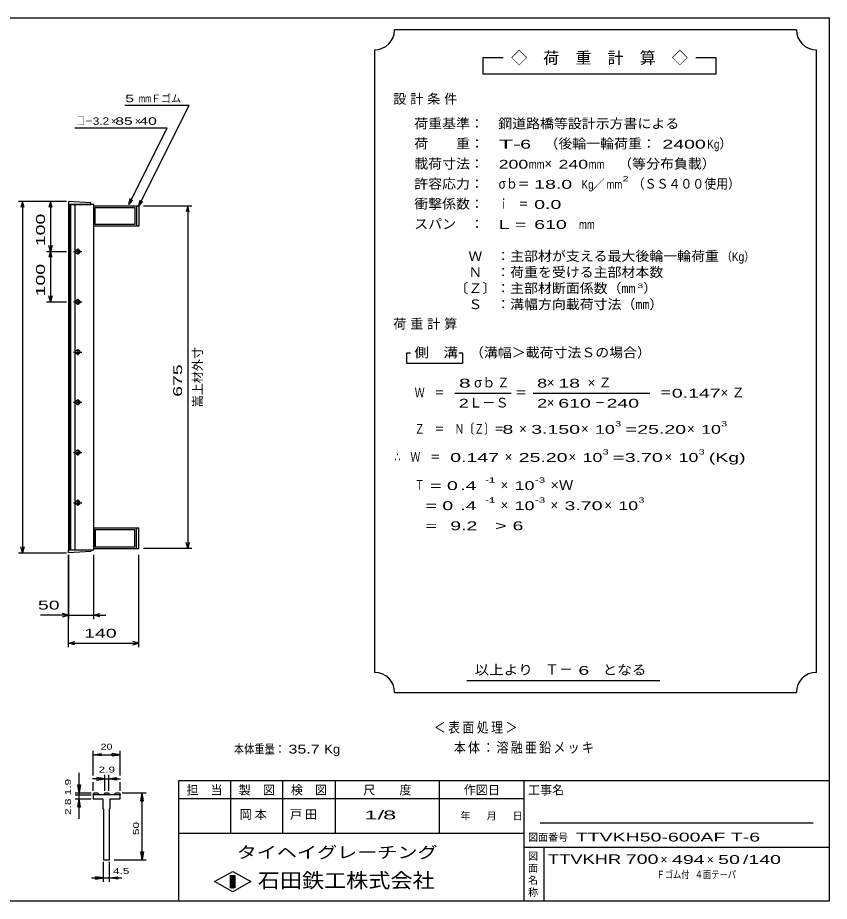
# Model space of a CAD drawing. Units: millimetres, scale not verified. Extents: x -1456 to 1385, y -1026 to 843.
# Drawn here: x -231 to 1385, y -917 to 843 of the extents above; entities that cross this region are included whole.
import ezdxf
from ezdxf.enums import TextEntityAlignment as Align

# ---------------------------------------------------------------- set-up
doc = ezdxf.new("R2010")
doc.units = ezdxf.units.MM
doc.header["$LTSCALE"] = 8
for name, color, linetype, lineweight in [('0_2', 150, 'Continuous', 25), ('16', 3, 'Continuous', 25), ('22', 2, 'Continuous', 25), ('32', 4, 'Continuous', 25)]:
    doc.layers.add(name, color=color, linetype=linetype, lineweight=lineweight)
doc.styles.add('ベクトル', font='')
doc.styles.get('ベクトル').set_extended_font_data('ベクトル')

msp = doc.modelspace()

# ---------------------------------------------------------------- linework, layer by layer
at = {"layer": '0_2'}
for p, q in [((-1383.2, 842.8), (1384.8, 842.8)), ((1384.8, 842.8), (1384.8, -917.2)), ((1384.8, -677.2), (88.8, -677.2)), ((88.8, -677.2), (88.8, -917.2)), ((192.8, -677.2), (192.8, -781.2)), ((296.8, -781.2), (296.8, -677.2)), ((400.8, -677.2), (400.8, -781.2)), ((608.8, -781.2), (608.8, -677.2)), ((776.8, -677.2), (776.8, -917.2)), ((776.8, -713.2), (88.8, -713.2)), ((1352.8, -761.2), (808.8, -761.2)), ((88.8, -781.2), (776.8, -781.2)), ((776.8, -809.2), (1384.8, -809.2)), ((816.8, -917.2), (816.8, -809.2)), ((160.8, -878), (196.8, -858)), ((196.8, -858), (232.8, -878)), ((196.8, -898), (160.8, -878)), ((192.8, -866), (200.8, -866)), ((192.8, -890), (192.8, -866)), ((192.8, -866), (194.4, -866)), ((194.4, -866), (194.4, -890)), ((196, -890), (196, -866)), ((196, -866), (197.6, -866)), ((232.8, -878), (196.8, -898)), ((197.6, -866), (197.6, -890)), ((199.2, -890), (199.2, -866)), ((199.2, -866), (200.8, -866)), ((200.8, -866), (200.8, -890)), ((200.8, -866), (200.8, -890)), ((200.8, -890), (192.8, -890)), ((194.4, -890), (196, -890)), ((197.6, -890), (199.2, -890)), ((1384.8, -917.2), (-1383.2, -917.2))]:
    msp.add_line(p, q, dxfattribs=at)
at = {"layer": '16'}
for p, q in [((-85.8, 473.8), (-129.8, 476.8)), ((-129.8, 476.8), (-129.8, 470.8)), ((-129.8, 470.8), (-85.8, 470.8)), ((-129.8, 470.8), (-129.8, -217.2)), ((-79.8, 470.8), (-129.8, 470.8)), ((-128.3, 470.8), (-128.3, -217.2)), ((-125.3, -217.2), (-125.3, 470.8)), ((-117.8, 470.8), (-117.8, -217.2)), ((-85.8, 470.8), (-85.8, 473.8)), ((-79.8, -217.2), (-79.8, 470.8)), ((-79.8, 467.8), (5.2, 467.8)), ((-79.8, 427.8), (-79.8, 467.8)), ((-76.8, 464.8), (2.2, 464.8)), ((-76.8, 430.8), (-76.8, 464.8)), ((2.2, 464.8), (2.2, 430.8)), ((5.2, 467.8), (5.2, 427.8)), ((5.2, 467.8), (10.2, 467.8)), ((10.2, 467.8), (10.2, 427.8)), ((5.2, 427.8), (-79.8, 427.8)), ((2.2, 430.8), (-76.8, 430.8)), ((10.2, 427.8), (5.2, 427.8)), ((-119.8, 376.8), (-103.8, 376.8)), ((-109.8, 379.8), (-113.8, 379.8)), ((-113.8, 373.8), (-109.8, 373.8)), ((-111.8, 382.8), (-111.8, 370.8)), ((-111.8, 282.8), (-111.8, 270.8)), ((-119.8, 276.8), (-103.8, 276.8)), ((-109.8, 279.8), (-113.8, 279.8)), ((-113.8, 273.8), (-109.8, 273.8)), ((-119.8, 176.8), (-103.8, 176.8)), ((-109.8, 179.8), (-113.8, 179.8)), ((-111.8, 182.8), (-111.8, 170.8)), ((-113.8, 173.8), (-109.8, 173.8)), ((-119.8, 76.8), (-103.8, 76.8)), ((-109.8, 79.8), (-113.8, 79.8)), ((-113.8, 73.8), (-109.8, 73.8)), ((-111.8, 82.8), (-111.8, 70.8)), ((-111.8, -17.2), (-111.8, -29.2)), ((-119.8, -23.2), (-103.8, -23.2)), ((-109.8, -20.2), (-113.8, -20.2)), ((-113.8, -26.2), (-109.8, -26.2)), ((-119.8, -123.2), (-103.8, -123.2)), ((-109.8, -120.2), (-113.8, -120.2)), ((-111.8, -117.2), (-111.8, -129.2)), ((-113.8, -126.2), (-109.8, -126.2)), ((5.2, -174.2), (-79.8, -174.2)), ((-79.8, -174.2), (-79.8, -214.2)), ((5.2, -214.2), (5.2, -174.2)), ((10.2, -174.2), (5.2, -174.2)), ((10.2, -214.2), (10.2, -174.2)), ((2.2, -177.2), (-76.8, -177.2)), ((-76.8, -177.2), (-76.8, -211.2)), ((2.2, -211.2), (2.2, -177.2)), ((-76.8, -211.2), (2.2, -211.2)), ((-129.8, -217.2), (-85.8, -217.2)), ((-129.8, -223.2), (-129.8, -217.2)), ((-129.8, -217.2), (-79.8, -217.2)), ((-85.8, -220.2), (-129.8, -223.2)), ((-85.8, -217.2), (-85.8, -220.2)), ((-79.8, -214.2), (5.2, -214.2)), ((5.2, -214.2), (10.2, -214.2))]:
    msp.add_line(p, q, dxfattribs=at)
for centre, radius, start, end in [((-113.8, 376.8), 3, 90, 270), ((-111.8, 376.8), 4, 46.6, 133.4), ((-111.8, 376.8), 4, 226.6, 313.4), ((-109.8, 376.8), 3, 270, 90), ((-113.8, 276.8), 3, 90, 270), ((-111.8, 276.8), 4, 46.6, 133.4), ((-111.8, 276.8), 4, 226.6, 313.4), ((-109.8, 276.8), 3, 270, 90), ((-113.8, 176.8), 3, 90, 270), ((-111.8, 176.8), 4, 46.6, 133.4), ((-109.8, 176.8), 3, 270, 90), ((-111.8, 176.8), 4, 226.6, 313.4), ((-113.8, 76.8), 3, 90, 270), ((-111.8, 76.8), 4, 46.6, 133.4), ((-111.8, 76.8), 4, 226.6, 313.4), ((-109.8, 76.8), 3, 270, 90), ((-113.8, -23.2), 3, 90, 270), ((-111.8, -23.2), 4, 46.6, 133.4), ((-111.8, -23.2), 4, 226.6, 313.4), ((-109.8, -23.2), 3, 270, 90), ((-113.8, -123.2), 3, 90, 270), ((-111.8, -123.2), 4, 46.6, 133.4), ((-109.8, -123.2), 3, 270, 90), ((-111.8, -123.2), 4, 226.6, 313.4)]:
    msp.add_arc(centre, radius, start, end, dxfattribs=at)
at = {"layer": '22', "color": 4}
for p, q in [((1319.2, 818.8), (519.2, 818.8)), ((479.2, 778.8), (479.2, -461.2)), ((1359.2, -461.2), (1359.2, 778.8)), ((735.2, 762.8), (695.2, 762.8)), ((695.2, 762.8), (695.2, 730.8)), ((1159.2, 762.8), (1119.2, 762.8)), ((1159.2, 730.8), (1159.2, 762.8)), ((695.2, 730.8), (1159.2, 730.8)), ((110.2, 667.8), (-17.8, 667.8)), ((10.2, 467.8), (110.2, 667.8)), ((66.2, 622.8), (-117.8, 622.8)), ((-9.8, 470.8), (66.2, 622.8)), ((-133.8, 476.8), (-229.8, 476.8)), ((-221.8, 476.8), (-225, 464.8)), ((-218.6, 464.8), (-221.8, 476.8)), ((-221.8, 476.8), (-221.8, -223.2)), ((-133.8, 476.8), (-173.8, 476.8)), ((-165.8, 476.8), (-169, 464.8)), ((-162.6, 464.8), (-165.8, 476.8)), ((-165.8, 476.8), (-165.8, 376.8)), ((-9.8, 470.8), (-7.4, 482.48)), ((-9.8, 470.8), (-1.8, 479.6)), ((10.2, 467.8), (12.6, 479.48)), ((10.2, 467.8), (18.2, 476.6)), ((19.2, 467.8), (115.2, 467.8)), ((107.2, 467.8), (104, 455.8)), ((110.4, 455.8), (107.2, 467.8)), ((107.2, 467.8), (107.2, -214.2)), ((-165.8, 376.8), (-169, 388.8)), ((-162.6, 388.8), (-165.8, 376.8)), ((-173.8, 376.8), (-133.8, 376.8)), ((-165.8, 376.8), (-169, 364.8)), ((-162.6, 364.8), (-165.8, 376.8)), ((-165.8, 376.8), (-165.8, 276.8)), ((-165.8, 276.8), (-169, 288.8)), ((-162.6, 288.8), (-165.8, 276.8)), ((-173.8, 276.8), (-133.8, 276.8)), ((551.2, 174.8), (543.2, 174.8)), ((543.2, 174.8), (543.2, 154.8)), ((655.2, 174.8), (647.2, 174.8)), ((655.2, 154.8), (655.2, 174.8)), ((543.2, 154.8), (655.2, 154.8)), ((639.2, 94.8), (751.2, 94.8)), ((795.2, 94.8), (1027.2, 94.8)), ((-221.8, -223.2), (-225, -211.2)), ((-218.6, -211.2), (-221.8, -223.2)), ((107.2, -214.2), (104, -202.2)), ((110.4, -202.2), (107.2, -214.2)), ((-229.8, -223.2), (-133.8, -223.2)), ((-129.8, -227.2), (-129.8, -355.2)), ((-129.8, -411.2), (-129.8, -227.2)), ((-79.8, -355.2), (-79.8, -227.2)), ((10.2, -411.2), (10.2, -227.2)), ((115.2, -214.2), (19.2, -214.2)), ((-129.8, -347.2), (-185.8, -347.2)), ((-129.8, -347.2), (-141.8, -344)), ((-141.8, -350.4), (-129.8, -347.2)), ((-129.8, -347.2), (-79.8, -347.2)), ((-79.8, -347.2), (-67.8, -344)), ((-67.8, -350.4), (-79.8, -347.2)), ((-79.8, -347.2), (-55.8, -347.2)), ((-129.8, -403.2), (-117.8, -400)), ((-117.8, -406.4), (-129.8, -403.2)), ((-129.8, -403.2), (10.2, -403.2)), ((10.2, -403.2), (-1.8, -400)), ((-1.8, -406.4), (10.2, -403.2)), ((663.2, -477.2), (1047.2, -477.2)), ((519.2, -501.2), (1319.2, -501.2))]:
    msp.add_line(p, q, dxfattribs=at)
for centre, start, end in [((479.2, 818.8), 270, 0), ((1359.2, 818.8), 180, 270), ((479.2, -501.2), 0, 90), ((1359.2, -501.2), 90, 180)]:
    msp.add_arc(centre, 40, start, end, dxfattribs=at)
at = {"layer": '32'}
for p, q in [((-80.8, -666.8), (-80.8, -617.2)), ((-80.8, -625.2), (-64.8, -622.8)), ((-64.8, -627.6), (-80.8, -625.2)), ((-80.8, -625.2), (-27.467, -625.2)), ((-64.8, -627.6), (-64.8, -622.8)), ((-27.467, -625.2), (-43.467, -622.8)), ((-43.467, -627.6), (-43.467, -622.8)), ((-43.467, -627.6), (-27.467, -625.2)), ((-27.467, -666.8), (-27.467, -617.2)), ((-108.8, -701.2), (-108.8, -661.2)), ((-58, -697.2), (-58, -665.2)), ((-50.267, -665.2), (-50.267, -697.2)), ((-108.8, -701.2), (-111.2, -685.2)), ((-111.2, -685.2), (-106.4, -685.2)), ((-106.4, -685.2), (-108.8, -701.2)), ((-58, -673.2), (-82, -673.2)), ((-80.8, -697.2), (-80.8, -679.6)), ((-58, -673.2), (-74, -670.8)), ((-74, -670.8), (-74, -675.6)), ((-74, -675.6), (-58, -673.2)), ((-58, -673.2), (-50.267, -673.2)), ((-50.267, -673.2), (-34.267, -670.8)), ((-34.267, -675.6), (-50.267, -673.2)), ((-50.267, -673.2), (-26.267, -673.2)), ((-34.267, -670.8), (-34.267, -675.6)), ((-27.467, -697.2), (-27.467, -679.6)), ((-116.8, -701.2), (-84.8, -701.2)), ((-108.8, -713.2), (-108.8, -701.2)), ((-80.8, -705.2), (-79.467, -701.2)), ((-79.467, -701.2), (-71.733, -701.2)), ((-71.733, -701.2), (-70.4, -705.2)), ((-59.333, -705.2), (-58, -701.2)), ((-58, -701.2), (-50.267, -701.2)), ((-50.267, -701.2), (-48.933, -705.2)), ((-37.867, -705.2), (-36.533, -701.2)), ((-36.533, -701.2), (-28.8, -701.2)), ((-28.8, -701.2), (-27.467, -705.2)), ((-23.467, -701.2), (24.533, -701.2)), ((14.133, -717.2), (16.533, -701.2)), ((18.933, -717.2), (16.533, -701.2)), ((16.533, -834.534), (16.533, -701.2)), ((-116.8, -705.2), (-84.8, -705.2)), ((-116.8, -713.2), (-84.8, -713.2)), ((-111.2, -729.2), (-108.8, -713.2)), ((-106.4, -729.2), (-108.8, -713.2)), ((-108.8, -753.2), (-108.8, -713.2)), ((-80.8, -705.2), (-80.8, -713.2)), ((-27.467, -705.2), (-80.8, -705.2)), ((-80.8, -713.2), (-61.467, -713.2)), ((-61.467, -713.2), (-61.467, -731.867)), ((-46.8, -731.867), (-46.8, -713.2)), ((-46.8, -713.2), (-27.467, -713.2)), ((-27.467, -713.2), (-27.467, -705.2)), ((14.133, -717.2), (18.933, -717.2)), ((-111.2, -729.2), (-106.4, -729.2)), ((-61.467, -731.867), (-60.133, -733.2)), ((-60.133, -733.2), (-60.133, -834.533)), ((-48.133, -733.2), (-46.8, -731.867)), ((-48.133, -834.533), (-48.133, -733.2)), ((16.533, -834.534), (14.133, -818.534)), ((14.133, -818.534), (18.933, -818.534)), ((18.933, -818.534), (16.533, -834.534)), ((-60.133, -834.533), (-48.133, -834.533)), ((-60.133, -878.534), (-60.133, -838.534)), ((-48.133, -878.534), (-48.133, -838.534)), ((-39.467, -834.534), (24.533, -834.534)), ((-84.133, -870.534), (-60.133, -870.534)), ((-60.133, -870.534), (-76.133, -868.134)), ((-76.133, -872.934), (-76.133, -868.134)), ((-76.133, -872.934), (-60.133, -870.534)), ((-60.133, -870.534), (-48.133, -870.534)), ((-48.133, -870.534), (-32.133, -868.134)), ((-32.133, -872.934), (-48.133, -870.534)), ((-48.133, -870.534), (-24.133, -870.534)), ((-32.133, -872.934), (-32.133, -868.134))]:
    msp.add_line(p, q, dxfattribs=at)
msp.add_circle((-108.8, -705.2), 0.8, dxfattribs=at)

# ---------------------------------------------------------------- texts
at = {"layer": '0_2', "style": 'ベクトル'}
for s, height, p in [('担\u3000当', 17.6, (104.8, -695.6)), ('製\u3000図', 17.6, (208.8, -695.6)), ('検\u3000図', 17.6, (312.8, -695.6)), ('尺\u3000\u3000度', 17.6, (456.8, -695.6)), ('作図日', 17.6, (656.8, -695.6)), ('工事名', 17.6, (784.8, -695.6)), ('年', 14.66, (650.4, -747.2)), ('月', 14.66, (702.4, -747.2)), ('日', 14.66, (754.4, -747.2)), ('図面番号', 14.66, (784.8, -789.6)), ('図', 14.66, (784.8, -827.2)), ('面', 14.66, (784.8, -851.2)), ('名', 14.66, (784.8, -875.2)), ('称', 14.66, (784.8, -899.2))]:
    msp.add_text(s, height=height, dxfattribs=at).set_placement(p, align=Align.MIDDLE_LEFT)
at = {"layer": '0_2', "color": 222, "style": 'ベクトル'}
for s, height, width, p in [('タイヘイグレーチング', 23.46, 1.25, (204.8, -819.6)), ('石田鉄工株式会社', 29.33, 1.1, (246.8, -875.6))]:
    msp.add_text(s, height=height, dxfattribs=dict(at, width=width)).set_placement(p, align=Align.MIDDLE_LEFT)
at = {"layer": '22', "style": 'ベクトル'}
for s, height, p in [('◇\u3000荷\u3000重\u3000計\u3000算\u3000◇', 23.46, (751.2, 762.8)), ('Ｆゴム', 14.66, (34.2, 681.8)), ('×', 14.66, (-45.8, 636.8)), ('×', 14.66, (2.2, 636.8)), ('）', 19.35, (1165.6, 592)), ('×', 19.35, (817.6, 552)), ('／', 17.6, (913.2, 510.8)), ('）', 19.35, (1014.4, 304)), ('σｂ', 19.35, (677.6, 116)), ('×', 19.35, (822.4, 116)), ('Ｌ－Ｓ', 19.35, (667.2, 76)), ('×', 19.35, (822.4, 76)), ('×', 19.35, (767.2, 24)), ('×', 19.35, (890.4, 24)), ('×', 19.35, (1101.6, 24)), ('×', 19.35, (738.4, -32)), ('×', 19.35, (865.6, -32)), ('×', 19.35, (1056.8, -32)), ('×', 19.35, (730.4, -88)), ('×', 19.35, (730.4, -128)), ('×', 19.35, (829.6, -128)), ('×', 19.35, (936.8, -128)), ('Ｔ－', 20.53, (818.4, -455.2)), ('×', 17.6, (1048.8, -834)), ('×', 17.6, (1140.8, -834))]:
    msp.add_text(s, height=height, dxfattribs=at).set_placement(p, align=Align.MIDDLE_LEFT)
for s, height, width, p in [(' 5 ', 14.66, 1.6, (-25.8, 681.8)), ('mm', 14.66, 0.75, (10.2, 681.8)), ('□－', 14.66, 0.8, (-113.8, 636.8)), ('3.2', 14.66, 1.2, (-81.8, 636.8)), (' 85 ', 14.66, 1.6, (-45.8, 636.8)), (' 40 ', 14.66, 1.6, (2.2, 636.8)), ('荷重基準：\u3000', 19.35, 1.05, (558.4, 632)), ('鋼道路橋等設計示方書による', 19.35, 1.05, (725.6, 632)), ('荷\u3000\u3000重：\u3000', 19.35, 1.05, (558.4, 592)), ('T-', 17.6, 2, (726.4, 590.8)), (' 6 ', 17.6, 1.65, (758.4, 590.8)), ('（後輪一輪荷重：', 19.35, 1.05, (817.6, 592)), (' 2400', 17.6, 1.65, (1041.6, 590.8)), ('Kg', 17.6, 0.85, (1141.6, 590.8)), ('載荷寸法：\u3000', 19.35, 1.05, (558.4, 552)), ('\u3000（等分布負載）', 19.35, 1.05, (936.8, 552)), ('200', 17.6, 1.5, (726.4, 550.8)), ('mm', 17.6, 0.8, (786.4, 550.8)), ('240', 17.6, 1.5, (845.6, 550.8)), ('mm', 17.6, 0.8, (905.6, 550.8)), ('許容応力：\u3000', 19.35, 1.05, (558.4, 512)), ('σｂ＝', 19.35, 0.9, (726.4, 512)), (' 18.0', 17.6, 1.65, (786.4, 510.8)), ('Kg', 17.6, 0.85, (891.2, 510.8)), ('mm', 17.6, 0.8, (941.2, 510.8)), ('2', 10.56, 1.5, (973.2, 522)), ('（ＳＳ４００使用）', 19.35, 0.9, (993.2, 512)), ('衝撃係数：\u3000', 19.35, 1.05, (558.4, 472)), ('ｉ\u3000＝', 19.35, 0.75, (726.4, 472)), (' 0.0', 17.6, 1.65, (786.4, 470.8)), ('スパン\u3000：\u3000', 19.35, 1.05, (558.4, 432)), ('L =', 17.6, 1.65, (726.4, 430.8)), (' 610 ', 17.6, 1.65, (786.4, 430.8)), ('mm', 17.6, 0.8, (886.4, 430.8)), ('\u3000Ｗ\u3000：主部材が支える最大後輪一輪荷重', 19.35, 1.05, (638.4, 368)), ('（Kg）', 17.6, 0.85, (1170.4, 366.8)), ('\u3000Ｎ\u3000：荷重を受ける主部材本数', 19.35, 1.05, (638.4, 336)), ('〔Ｚ〕：主部材断面係数（㎜', 19.35, 1.05, (638.4, 304)), ('3', 8.798, 1.8, (1002.4, 308.8)), ('\u3000Ｓ\u3000：溝幅方向載荷寸法（㎜）', 19.35, 1.05, (638.4, 272)), ('側\u3000溝', 19.35, 1.1, (558.4, 176)), ('\u3000（溝幅＞載荷寸法Ｓの場合）', 19.35, 1.05, (641.6, 176)), ('8', 17.6, 1.8, (647.2, 114.8)), ('Ｚ', 19.35, 0.9, (724, 116)), ('8', 17.6, 1.5, (803.2, 114.8)), (' 18 ', 17.6, 1.65, (834.4, 114.8)), ('Ｗ\u3000＝', 19.35, 0.75, (559.2, 96)), ('＝', 19.35, 0.9, (759.2, 96)), ('＝', 19.35, 0.9, (1047.2, 96)), ('0.147', 17.6, 1.65, (1071.2, 94.8)), ('2', 17.6, 1.5, (647.2, 74.8)), ('2', 17.6, 1.5, (803.2, 74.8)), (' 610 ', 17.6, 1.65, (834.4, 74.8)), ('－', 19.35, 0.75, (918.4, 76)), (' 240 ', 17.6, 1.65, (930.4, 74.8)), ('Ｚ\u3000＝\u3000Ｎ〔Ｚ〕＝', 19.35, 0.75, (559.2, 24)), ('3', 10.56, 1.5, (958.4, 34)), ('3', 10.56, 1.5, (1169.6, 34)), (' 8 ', 17.6, 1.65, (723.2, 22.8)), ('3.150', 17.6, 1.65, (791.2, 22.8)), ('10', 17.6, 1.5, (918.4, 22.8)), ('=', 17.6, 1.7, (978.4, 22.8)), ('25.20', 17.6, 1.65, (1002.4, 22.8)), ('10', 17.6, 1.5, (1129.6, 22.8)), ('3', 10.56, 1.5, (933.6, -22)), ('3', 10.56, 1.5, (1124.8, -22)), ('∴\u3000Ｗ\u3000＝', 19.35, 0.75, (519.2, -32)), (' 0.147', 17.6, 1.65, (619.2, -33.2)), ('25.20', 17.6, 1.65, (766.4, -33.2)), ('10', 17.6, 1.5, (893.6, -33.2)), ('=', 17.6, 1.7, (953.6, -33.2)), ('3.70', 17.6, 1.65, (977.6, -33.2)), ('10', 17.6, 1.5, (1084.8, -33.2)), ('(Kg)', 17.6, 1.65, (1144.8, -33.2)), ('Ｔ', 19.35, 0.75, (559.2, -88)), (' = 0', 17.6, 1.65, (579.2, -89.2)), (' .4 ', 17.6, 1.65, (639.2, -89.2)), ('-1', 10.56, 1.65, (699.2, -78)), ('10', 17.6, 1.5, (758.4, -89.2)), ('-3', 10.56, 1.65, (798.4, -78)), ('×Ｗ', 19.35, 1.1, (829.6, -88)), ('  = 0', 17.6, 1.65, (559.2, -129.2)), (' .4 ', 17.6, 1.65, (639.2, -129.2)), ('-1', 10.56, 1.65, (699.2, -118)), ('10', 17.6, 1.5, (758.4, -129.2)), ('-3', 10.56, 1.65, (798.4, -118)), ('3.70', 17.6, 1.65, (857.6, -129.2)), ('10', 17.6, 1.5, (964.8, -129.2)), ('3', 10.56, 1.5, (1004.8, -118)), ('  =', 17.6, 1.65, (559.2, -169.2)), (' 9.2', 17.6, 1.65, (619.2, -169.2)), ('>', 17.6, 1.7, (719.2, -169.2)), (' 6 ', 17.6, 1.65, (743.2, -169.2)), (' 50 ', 17.6, 1.65, (-201.8, -327.2)), (' 140 ', 17.6, 1.65, (-109.8, -383.2)), ('以上より\u3000', 19.35, 1.1, (678.4, -456)), (' 6 ', 17.6, 1.65, (874.4, -457.2)), ('となる', 19.35, 1.1, (933.6, -456)), ('本体重量：', 17.6, 0.85, (199.2, -614)), (' 35.7', 17.6, 1.35, (299.2, -614)), ('Kg', 17.6, 1.1, (379.2, -614)), ('1/', 17.6, 2, (459.2, -745.2)), (' 8 ', 17.6, 2, (483.2, -745.2)), ('TTVKH50-600AF T-6                       ', 17.6, 1.65, (880, -789.2)), ('TTVKHR', 18.77, 1.45, (824.8, -833.2)), (' 700 ', 18.77, 1.55, (968.8, -833.2)), (' 494 ', 17.6, 1.65, (1060.8, -834)), (' 50 ', 17.6, 1.65, (1152.8, -834)), ('/', 17.6, 1.65, (1212.8, -834)), (' 140 ', 17.6, 1.65, (1212.8, -834)), ('Ｆゴム付', 14.66, 0.8, (1040.8, -864)), ('４面テーパ', 14.66, 0.8, (1116.8, -864))]:
    msp.add_text(s, height=height, dxfattribs=dict(at, width=width)).set_placement(p, align=Align.MIDDLE_LEFT)
at = {"layer": '22', "style": 'ベクトル', "width": 1.65}
for s, p in [(' 100 ', (-185.8, 376.8)), (' 100 ', (-185.8, 276.8)), (' 675', (87.2, 76.8))]:
    msp.add_text(s, height=17.6, rotation=90, dxfattribs=at).set_placement(p, align=Align.MIDDLE_LEFT)
at = {"layer": '22', "style": 'ベクトル'}
msp.add_text('嵩上材外寸', height=17.6, rotation=90, dxfattribs=at).set_placement((127.2, 66.8), align=Align.MIDDLE_LEFT)
at = {"layer": '22', "attachment_point": 4, "style": 'ベクトル'}
for s, insert, char_height in [('\\T1.28;設計条件', (516.4, 680), 19.35), ('\\T1.28;荷重計算', (516.4, 232), 19.35), ('\\T1.42;×Ｚ', (903.6, 116), 19.35), ('\\T1.42;×Ｚ', (1168.4, 96), 19.35), ('\\T1.2;\\W0.85;＜表面処理＞', (597.2, -572), 20.53), ('\\T1.19;\\W0.85;本体：溶融亜鉛メッキ', (637.2, -612), 20.53), ('\\T1.25;岡本\u3000', (210.8, -745.2), 17.6), ('\\T1.25;戸田\u3000', (310.8, -745.2), 17.6)]:
    msp.add_mtext(s, dxfattribs=dict(at, insert=insert, char_height=char_height))
at = {"layer": '32', "color": 2, "style": 'ベクトル'}
for s, width, p in [('20', 1.35, (-66.133, -609.2)), ('2.9', 1.5, (-70.133, -654.8)), (' 4.5 ', 1.5, (-48.133, -856.934))]:
    msp.add_text(s, height=11.73, dxfattribs=dict(at, width=width)).set_placement(p, align=Align.MIDDLE_LEFT)
at = {"layer": '32', "color": 2, "style": 'ベクトル', "width": 1.5}
for s, p in [('2.8 1.9', (-131.2, -745.2)), (' 50 ', (4.533, -791.867))]:
    msp.add_text(s, height=11.73, rotation=90, dxfattribs=at).set_placement(p, align=Align.MIDDLE_LEFT)

doc.saveas('drawing.dxf')
